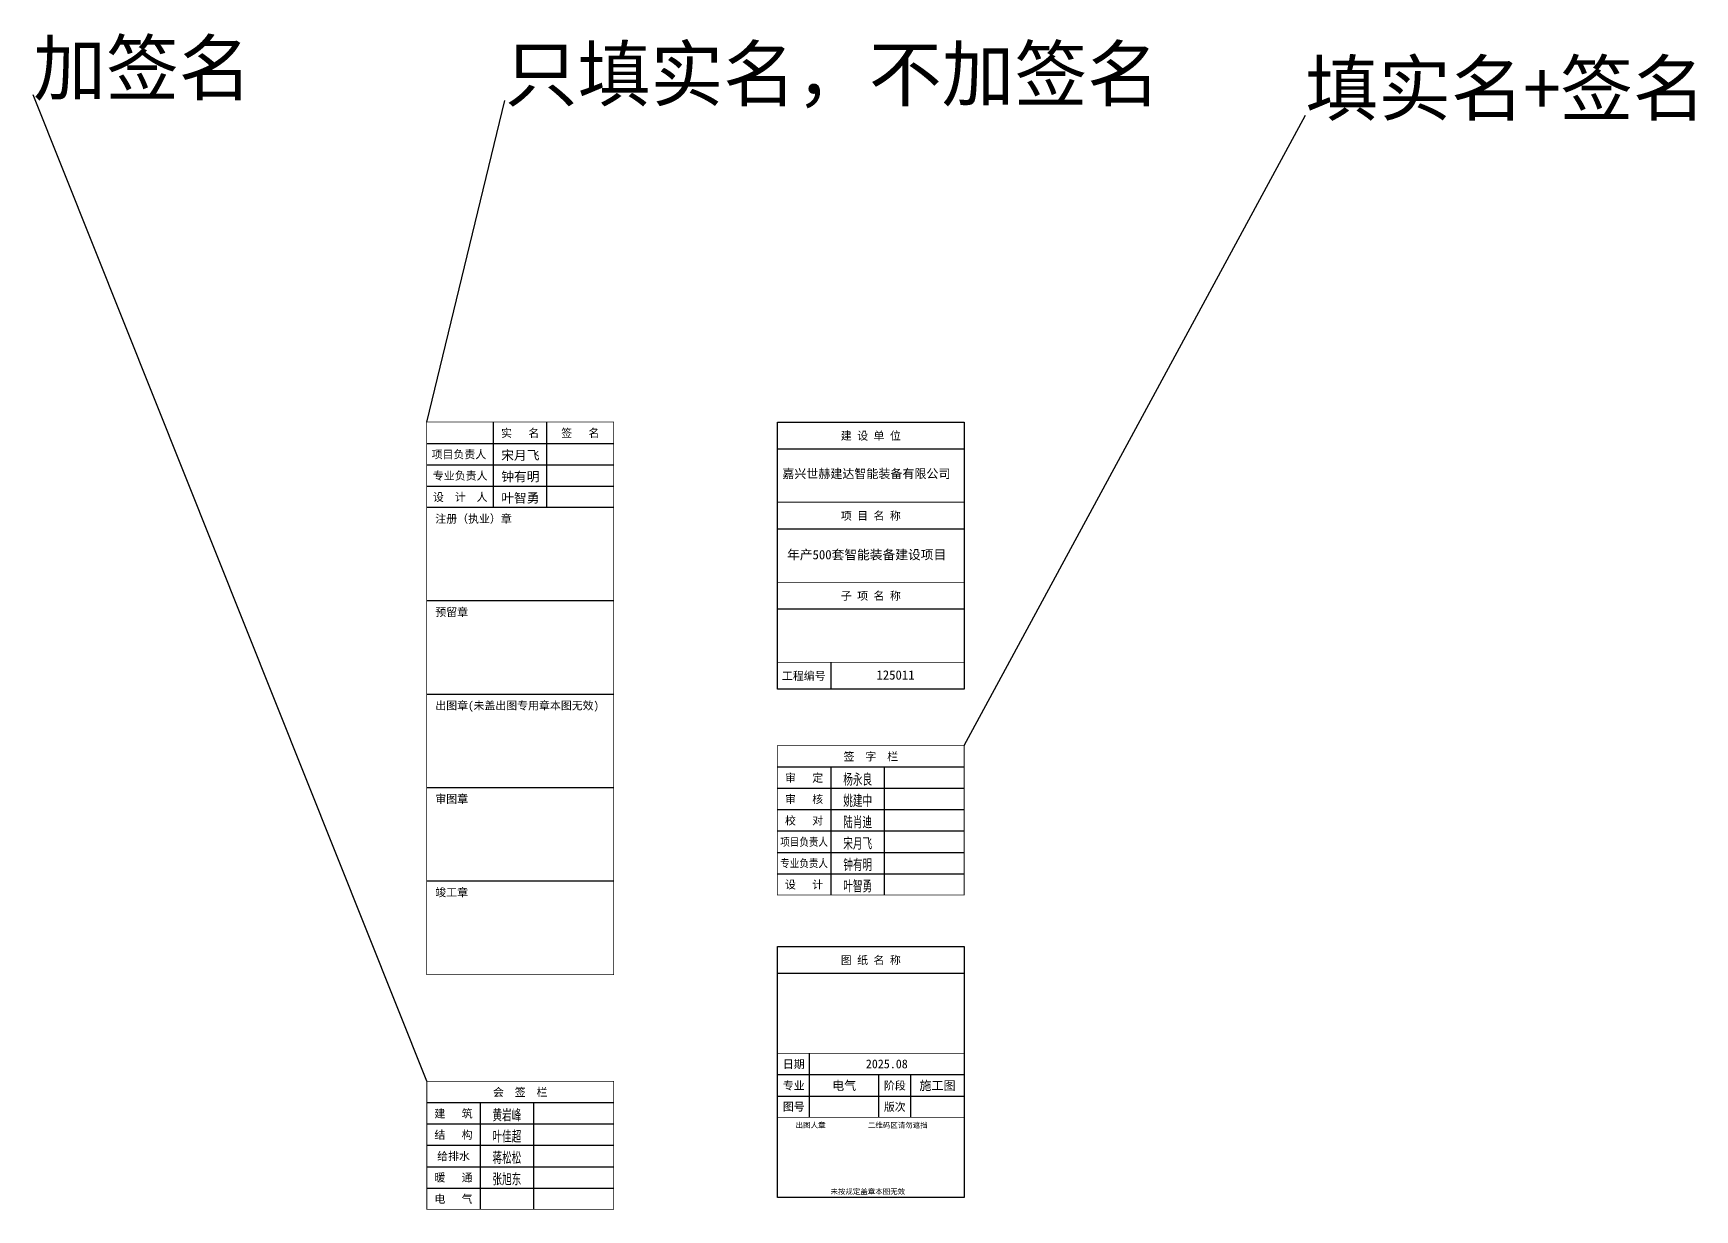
# Model space of a CAD drawing. Extents: x 40587477144 to 40590102100, y 3379967887 to 3381819730.
# Drawn here: x 40587483229 to 40587545502, y 3381283291 to 3381327381 of the extents above; entities that cross this region are included whole.
import ezdxf
from ezdxf.enums import TextEntityAlignment as Align

# ---------------------------------------------------------------- set-up
doc = ezdxf.new("R2010")
doc.units = 0
doc.header["$LTSCALE"] = 1000
doc.header["$MEASUREMENT"] = 0
doc.layers.add('0-cxFrame', color=155, linetype='Continuous')
doc.layers.add('qianming', color=155, linetype='Continuous')
doc.styles.add('BZHZ', font='bzxw', dxfattribs={"width": 0.8, "bigfont": 'bzhz'})
doc.styles.add('cx_biaoti', font='')
doc.styles.add('cx_tuming', font='simhei.ttf')
doc.styles.add('图框宋体', font='', dxfattribs={"width": 0.75})
doc.styles.add('黑体', font='simhei.ttf', dxfattribs={"height": 12})
doc.styles.get('cx_biaoti').set_extended_font_data('SimSun')
doc.styles.get('图框宋体').set_extended_font_data('SimSun')

# ---------------------------------------------------------------- blocks, each defined once
blk = doc.blocks.new('zjcx_lan_xinxi(Dragon)')
for p, q in [((7000, -3200), (0, -3200)), ((7000, -6700), (0, -6700)), ((7000, -10200), (0, -10200)), ((7000, -13700), (0, -13700)), ((7000, -17200), (0, -17200))]:
    blk.add_line(p, q)
at = {"const_width": 25}
blk.add_lwpolyline([(0, -20700), (7000, -20700), (7000, 0), (0, 0)], close=True, dxfattribs=at)
for points in [[(2500, -3200), (2500, 0)], [(4500, -3200), (4500, 0)], [(0, -800), (7000, -800)], [(0, -1600), (7000, -1600)], [(0, -2400), (7000, -2400)]]:
    blk.add_lwpolyline(points)
for points in [[(7000, -3200), (7000, 0)], [(0, -3200), (7000, -3200)], [(0, -20700), (7000, -20700), (7000, -3200)], [(0, -20700), (7000, -20700)]]:
    blk.add_lwpolyline(points, dxfattribs=at)
at = {"style": '图框宋体'}
for s, p in [('实   名', (3500, -400)), ('签   名', (5750, -400)), ('项目负责人', (1204, -1200)), ('专业负责人', (1250, -2000)), ('设  计  人', (1250, -2800))]:
    blk.add_text(s, height=300, dxfattribs=at).set_placement(p, align=Align.MIDDLE)
for s, p in [('注册（执业）章', (318, -3771)), ('预留章', (318, -7271)), ('出图章(未盖出图专用章本图无效)', (318, -10771)), ('审图章', (318, -14271)), ('竣工章', (318, -17771))]:
    blk.add_text(s, height=300, dxfattribs=at).set_placement(p)
blk = doc.blocks.new('T-信息(Dragon)')
at = {"layer": '0-cxFrame'}
blk.add_blockref('zjcx_lan_xinxi(Dragon)', (0, 0), dxfattribs=at)
at = {"layer": 'qianming', "color": 3, "style": 'cx_biaoti'}
for s, p in [('宋月飞', (3506, -1238)), ('钟有明', (3506, -2038)), ('叶智勇', (3506, -2838))]:
    blk.add_text(s, height=350, dxfattribs=at).set_placement(p, align=Align.MIDDLE_CENTER)
blk = doc.blocks.new('zjcx_lan_huiqian(Dragon)')
for p, q in [((-7000, -800), (0, -800)), ((-5000, -800), (-5000, -4800)), ((-3000, -800), (-3000, -4800)), ((-7000, -1600), (0, -1600)), ((-7000, -2400), (0, -2400)), ((-7000, -3200), (0, -3200)), ((-7000, -4000), (0, -4000))]:
    blk.add_line(p, q)
at = {"const_width": 30}
blk.add_lwpolyline([(-7000, 0), (0, 0)], dxfattribs=at)
blk.add_lwpolyline([(-7000, 0), (0, 0), (0, -4800), (-7000, -4800)], close=True, dxfattribs=at)
at = {"style": 'cx_biaoti'}
for s, p in [('会  签  栏', (-3500, -400)), ('建   筑', (-6000, -1200)), ('结   构', (-6000, -2000)), ('给排水', (-6000, -2800)), ('暖   通', (-6000, -3600)), ('电   气', (-6000, -4400))]:
    blk.add_text(s, height=300, dxfattribs=at).set_placement(p, align=Align.MIDDLE)
blk = doc.blocks.new('T-汇签(Dragon)')
at = {"layer": '0-cxFrame'}
blk.add_blockref('zjcx_lan_huiqian(Dragon)', (0, 0), dxfattribs=at)
at = {"layer": 'qianming', "style": 'BZHZ', "width": 0.8}
for s, p in [('黄岩峰', (-4000, -1253)), ('叶佳超', (-4000, -2053)), ('蒋松松', (-4000, -2853)), ('张旭东', (-4000, -3653))]:
    blk.add_text(s, height=450, dxfattribs=at).set_placement(p, align=Align.MIDDLE)
blk = doc.blocks.new('zjcx_lan_qianzi(Dragon)')
for p, q in [((-7000, 4800), (0, 4800)), ((-5000, 4800), (-5000, 0)), ((-3000, 4800), (-3000, 0)), ((-7000, 4000), (0, 4000)), ((-7000, 3200), (0, 3200)), ((-7000, 2400), (0, 2400)), ((-7000, 1600), (0, 1600)), ((-7000, 800), (0, 800))]:
    blk.add_line(p, q)
at = {"const_width": 30}
blk.add_lwpolyline([(-7000, 5600), (0, 5600)], dxfattribs=at)
blk.add_lwpolyline([(-7000, 5600), (0, 5600), (0, 0), (-7000, 0)], close=True, dxfattribs=at)
at = {"style": 'cx_biaoti'}
for s, p in [('签  字  栏', (-3500, 5200)), ('审   定', (-6000, 4400)), ('审   核', (-6000, 3600)), ('校   对', (-6000, 2800)), ('设   计', (-6000, 400))]:
    blk.add_text(s, height=300, dxfattribs=at).set_placement(p, align=Align.MIDDLE)
at = {"style": 'cx_biaoti', "width": 0.85}
for s, p in [('项目负责人', (-6000, 2000)), ('专业负责人', (-6000, 1200))]:
    blk.add_text(s, height=300, dxfattribs=at).set_placement(p, align=Align.MIDDLE)
blk = doc.blocks.new('T-签字(Dragon)')
at = {"layer": '0-cxFrame'}
blk.add_blockref('zjcx_lan_qianzi(Dragon)', (0, 0), dxfattribs=at)
at = {"layer": 'qianming', "style": 'BZHZ', "width": 0.8}
for s, p in [('杨永良', (-3991, 4347)), ('姚建中', (-3991, 3547)), ('陆肖迪', (-3991, 2747)), ('宋月飞', (-3991, 1947)), ('钟有明', (-3991, 1147)), ('叶智勇', (-3991, 347))]:
    blk.add_text(s, height=450, dxfattribs=at).set_placement(p, align=Align.MIDDLE)
blk = doc.blocks.new('zjcx_lan_tuming(Dragon)')
for p, q in [((-7000, 8400), (0, 8400)), ((-5800, 3000), (-5800, 5400)), ((-7000, 4600), (0, 4600)), ((-3200, 3000), (-3200, 4600)), ((-2000, 3000), (-2000, 4600)), ((-7000, 3800), (0, 3800))]:
    blk.add_line(p, q)
at = {"const_width": 30}
for points in [[(-7000, 9400), (0, 9400)], [(-7000, 5400), (0, 5400)], [(-7000, 3000), (0, 3000)], [(-7000, 0), (0, 0)]]:
    blk.add_lwpolyline(points, dxfattribs=at)
blk.add_lwpolyline([(-7000, 9400), (0, 9400), (0, 0), (-7000, 0)], close=True)
at = {"style": 'cx_biaoti'}
for s, p in [('图 纸 名 称', (-3500, 8900)), ('日期', (-6388, 5000)), ('专业', (-6388, 4200)), ('阶段', (-2600, 4200)), ('图号', (-6388, 3400)), ('版次', (-2600, 3400))]:
    blk.add_text(s, height=300, dxfattribs=at).set_placement(p, align=Align.MIDDLE)
for s, p in [('出图人章', (-6316, 2607)), ('二维码区请勿遮挡', (-3609, 2607)), ('未按规定盖章本图无效', (-5013, 120))]:
    blk.add_text(s, height=200, dxfattribs=at).set_placement(p)
blk = doc.blocks.new('T-图签(Dragon)')
blk.add_blockref('zjcx_lan_tuming(Dragon)', (0, 0))
at = {"color": 3, "style": 'cx_biaoti'}
for s, p in [('2025.08', (-2900, 5000)), ('电气', (-4500, 4200)), ('施工图', (-1000, 4200))]:
    blk.add_text(s, height=330, dxfattribs=at).set_placement(p, align=Align.MIDDLE)
blk = doc.blocks.new('zjcx_lan_xiangmu(Dragon)')
for p, q in [((-7000, 9000), (0, 9000)), ((-7000, 6000), (0, 6000)), ((-7000, 3000), (0, 3000)), ((-5000, 1000), (-5000, 0))]:
    blk.add_line(p, q)
at = {"const_width": 30}
for points in [[(-7000, 10000), (0, 10000)], [(-7000, 7000), (0, 7000)], [(-7000, 7000), (0, 7000)], [(-7000, 4000), (0, 4000)], [(-7000, 4000), (0, 4000)], [(-7000, 1000), (0, 1000)], [(-7000, 0), (0, 0)]]:
    blk.add_lwpolyline(points, dxfattribs=at)
blk.add_lwpolyline([(-7000, 10000), (0, 10000), (0, 0), (-7000, 0)], close=True)
at = {"style": 'cx_biaoti'}
for s, p in [('建 设 单 位', (-3500, 9500)), ('项 目 名 称', (-3500, 6500)), ('子 项 名 称', (-3500, 3500)), ('工程编号', (-6013, 500))]:
    blk.add_text(s, height=300, dxfattribs=at).set_placement(p, align=Align.MIDDLE)
blk = doc.blocks.new('T-项目(Dragon)')
blk.add_blockref('zjcx_lan_xiangmu(Dragon)', (0, 0))
at = {"color": 3, "style": 'cx_tuming'}
for s, height, p in [('嘉兴世赫建达智能装备有限公司', 330, (-6816, 7901)), ('年产500套智能装备建设项目 ', 350, (-6638, 4859)), ('125011', 350, (-3288, 349))]:
    blk.add_text(s, height=height, dxfattribs=at).set_placement(p)

msp = doc.modelspace()

# ---------------------------------------------------------------- linework, layer by layer
for p, q in [((40587497980.085487, 3381288106.446371), (40587483228.733688, 3381325075.86562)), ((40587497980.085487, 3381312806.446371), (40587500908.622543, 3381324856.852792)), ((40587518120.276207, 3381300685.553437), (40587530912.920677, 3381324315.177354))]:
    msp.add_line(p, q)

# ---------------------------------------------------------------- block references
at = {"layer": '0-cxFrame'}
for name, p in [('T-信息(Dragon)', (40587497980.085487, 3381312806.446371)), ('T-项目(Dragon)', (40587518120.276207, 3381302806.615472)), ('T-签字(Dragon)', (40587518120.276207, 3381295085.553437)), ('T-图签(Dragon)', (40587518120.276207, 3381283754.615233)), ('T-汇签(Dragon)', (40587504980.085487, 3381288106.446371))]:
    msp.add_blockref(name, p, dxfattribs=at)

# ---------------------------------------------------------------- texts
at = {"style": '黑体'}
for s, p in [('加签名', (40587483228.733688, 3381325075.86562)), ('只填实名，不加签名', (40587500908.622543, 3381324856.852792)), ('填实名+签名', (40587530912.920677, 3381324315.177354))]:
    msp.add_text(s, height=2000, dxfattribs=at).set_placement(p)

doc.saveas('drawing.dxf')
